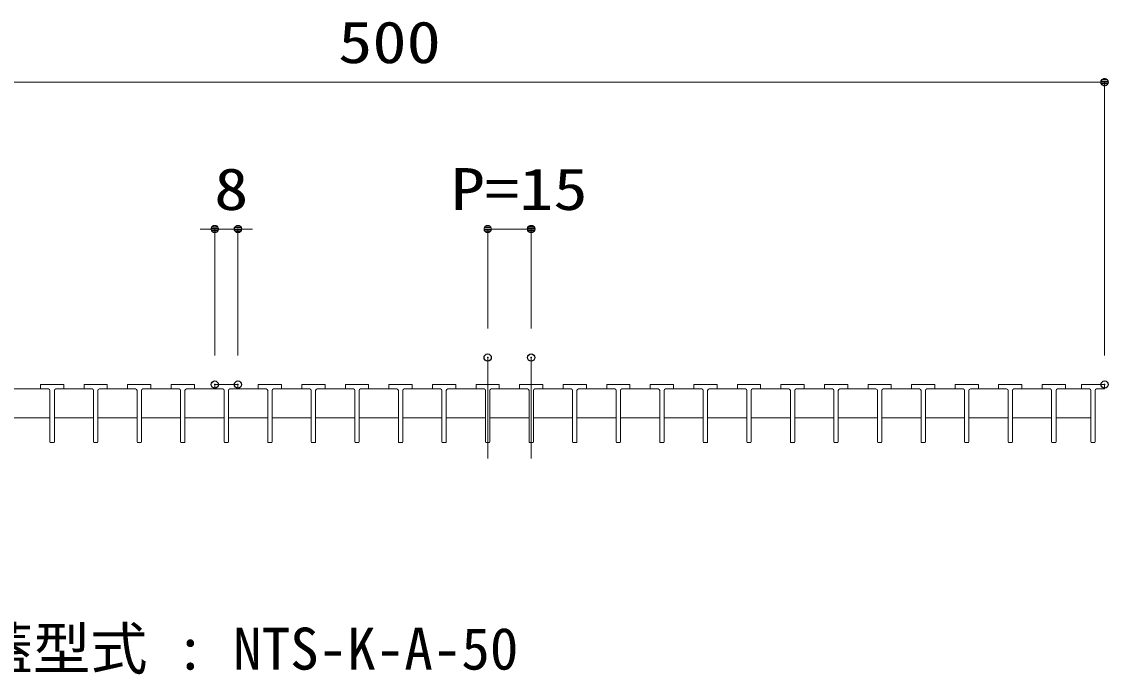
# Model space of a CAD drawing. Units: millimetres on the paper. Extents: x -216 to 216, y -153 to 153.
# Drawn here: x -37 to 37.8, y -85.2 to -40.2 of the extents above; entities that cross this region are included whole.
import ezdxf
from ezdxf.enums import TextEntityAlignment as Align

# ---------------------------------------------------------------- set-up
doc = ezdxf.new("R2010")
doc.units = ezdxf.units.MM
doc.header["$PDMODE"] = 32
doc.header["$PDSIZE"] = 0.5
doc.linetypes.add('CHAIN2', pattern=[12, 9, -1, 1, -1])
doc.layers.add('0-1_文字', color=7, linetype='Continuous')
doc.layers.add('0-5_Defpoints', color=7, linetype='Continuous')
for name, color, linetype, lineweight in [('0-2_蓋', 3, 'Continuous', 9), ('0-3_寸法', 4, 'Continuous', 9), ('0-4_0', 7, 'Continuous', 9), ('0-6_中心線', 4, 'CHAIN2', 9)]:
    doc.layers.add(name, color=color, linetype=linetype, lineweight=lineweight)
doc.styles.add('ＭＳ ゴシック', font='')
doc.styles.get('ＭＳ ゴシック').set_extended_font_data('MS Gothic')

# ---------------------------------------------------------------- blocks, each defined once
blk = doc.blocks.new('_Dot')
at = {"layer": '0-4_0'}
for p, q in [((-0.5, 0), (-1, 0)), ((0.489, 0.1), (-0.489, 0.1)), ((0.399, 0.3), (-0.399, 0.3)), ((0.458, -0.199), (-0.458, -0.199)), ((0.3, -0.399), (-0.3, -0.399))]:
    blk.add_line(p, q, dxfattribs=at)
for points in [[(0.5, 0), (0.496, 0.063), (0.484, 0.124), (0.465, 0.184), (0.438, 0.241), (0.405, 0.294), (0.364, 0.342), (0.319, 0.385), (0.268, 0.422), (0.213, 0.452), (0.155, 0.476), (0.094, 0.491), (0.031, 0.499), (-0.031, 0.499), (-0.094, 0.491), (-0.155, 0.476), (-0.213, 0.452), (-0.268, 0.422), (-0.319, 0.385), (-0.364, 0.342), (-0.405, 0.294), (-0.438, 0.241), (-0.465, 0.184), (-0.484, 0.124), (-0.496, 0.063), (-0.5, 0), (0, 0)], [(-0.5, 0), (-0.496, -0.063), (-0.484, -0.124), (-0.465, -0.184), (-0.438, -0.241), (-0.405, -0.294), (-0.364, -0.342), (-0.319, -0.385), (-0.268, -0.422), (-0.213, -0.452), (-0.155, -0.476), (-0.094, -0.491), (-0.031, -0.499), (0.031, -0.499), (0.094, -0.491), (0.155, -0.476), (0.213, -0.452), (0.268, -0.422), (0.319, -0.385), (0.364, -0.342), (0.405, -0.294), (0.438, -0.241), (0.465, -0.184), (0.484, -0.124), (0.496, -0.063), (0.5, 0), (0, 0)]]:
    blk.add_lwpolyline(points, close=True, dxfattribs=at)

msp = doc.modelspace()

# ---------------------------------------------------------------- linework, layer by layer
at = {"layer": '0-2_蓋'}
for p, q in [((-37.701, -65.513), (-35.201, -65.513)), ((-35.751, -65.213), (-34.151, -65.213)), ((-35.751, -65.453), (-35.751, -65.213)), ((-35.201, -65.513), (-35.691, -65.513)), ((-35.101, -69.153), (-35.101, -65.613)), ((-34.801, -69.153), (-34.801, -65.613)), ((-34.701, -65.513), (-34.211, -65.513)), ((-34.701, -65.513), (-32.201, -65.513)), ((-34.151, -65.453), (-34.151, -65.213)), ((-32.751, -65.213), (-31.151, -65.213)), ((-32.751, -65.453), (-32.751, -65.213)), ((-32.201, -65.513), (-32.691, -65.513)), ((-32.101, -69.153), (-32.101, -65.613)), ((-31.801, -69.153), (-31.801, -65.613)), ((-31.701, -65.513), (-31.211, -65.513)), ((-31.701, -65.513), (-29.201, -65.513)), ((-31.151, -65.453), (-31.151, -65.213)), ((-29.751, -65.213), (-28.151, -65.213)), ((-29.751, -65.453), (-29.751, -65.213)), ((-29.201, -65.513), (-29.691, -65.513)), ((-29.101, -69.153), (-29.101, -65.613)), ((-28.801, -69.153), (-28.801, -65.613)), ((-28.701, -65.513), (-28.211, -65.513)), ((-28.701, -65.513), (-26.201, -65.513)), ((-28.151, -65.453), (-28.151, -65.213)), ((-26.751, -65.213), (-25.151, -65.213)), ((-26.751, -65.453), (-26.751, -65.213)), ((-26.201, -65.513), (-26.691, -65.513)), ((-26.101, -69.153), (-26.101, -65.613)), ((-25.801, -69.153), (-25.801, -65.613)), ((-25.701, -65.513), (-25.211, -65.513)), ((-25.701, -65.513), (-23.201, -65.513)), ((-25.151, -65.453), (-25.151, -65.213)), ((-23.751, -65.213), (-22.151, -65.213)), ((-23.751, -65.453), (-23.751, -65.213)), ((-23.201, -65.513), (-23.691, -65.513)), ((-23.101, -69.153), (-23.101, -65.613)), ((-22.801, -69.153), (-22.801, -65.613)), ((-22.701, -65.513), (-22.211, -65.513)), ((-22.701, -65.513), (-20.201, -65.513)), ((-22.151, -65.453), (-22.151, -65.213)), ((-20.751, -65.213), (-19.151, -65.213)), ((-20.751, -65.453), (-20.751, -65.213)), ((-20.201, -65.513), (-20.691, -65.513)), ((-20.101, -69.153), (-20.101, -65.613)), ((-19.801, -69.153), (-19.801, -65.613)), ((-19.701, -65.513), (-19.211, -65.513)), ((-19.701, -65.513), (-17.201, -65.513)), ((-19.151, -65.453), (-19.151, -65.213)), ((-17.751, -65.213), (-16.151, -65.213)), ((-17.751, -65.453), (-17.751, -65.213)), ((-17.201, -65.513), (-17.691, -65.513)), ((-17.101, -69.153), (-17.101, -65.613)), ((-16.801, -69.153), (-16.801, -65.613)), ((-16.701, -65.513), (-16.211, -65.513)), ((-16.701, -65.513), (-14.201, -65.513)), ((-16.151, -65.453), (-16.151, -65.213)), ((-14.751, -65.213), (-13.151, -65.213)), ((-14.751, -65.453), (-14.751, -65.213)), ((-14.201, -65.513), (-14.691, -65.513)), ((-14.101, -69.153), (-14.101, -65.613)), ((-13.801, -69.153), (-13.801, -65.613)), ((-13.701, -65.513), (-13.211, -65.513)), ((-13.701, -65.513), (-11.201, -65.513)), ((-13.151, -65.453), (-13.151, -65.213)), ((-11.751, -65.213), (-10.151, -65.213)), ((-11.751, -65.453), (-11.751, -65.213)), ((-11.201, -65.513), (-11.691, -65.513)), ((-11.101, -69.153), (-11.101, -65.613)), ((-10.801, -69.153), (-10.801, -65.613)), ((-10.701, -65.513), (-10.211, -65.513)), ((-10.701, -65.513), (-8.201, -65.513)), ((-10.151, -65.453), (-10.151, -65.213)), ((-8.751, -65.213), (-7.151, -65.213)), ((-8.751, -65.453), (-8.751, -65.213)), ((-8.201, -65.513), (-8.691, -65.513)), ((-8.101, -69.153), (-8.101, -65.613)), ((-7.801, -69.153), (-7.801, -65.613)), ((-7.701, -65.513), (-7.211, -65.513)), ((-7.701, -65.513), (-5.201, -65.513)), ((-7.151, -65.453), (-7.151, -65.213)), ((-5.751, -65.213), (-4.151, -65.213)), ((-5.751, -65.453), (-5.751, -65.213)), ((-5.201, -65.513), (-5.691, -65.513)), ((-5.101, -69.153), (-5.101, -65.613)), ((-4.801, -69.153), (-4.801, -65.613)), ((-4.701, -65.513), (-4.211, -65.513)), ((-4.701, -65.513), (-2.201, -65.513)), ((-4.151, -65.453), (-4.151, -65.213)), ((-2.751, -65.213), (-1.151, -65.213)), ((-2.751, -65.453), (-2.751, -65.213)), ((-2.201, -65.513), (-2.691, -65.513)), ((-2.101, -69.153), (-2.101, -65.613)), ((-1.801, -69.153), (-1.801, -65.613)), ((-1.701, -65.513), (-1.211, -65.513)), ((-1.701, -65.513), (0.799, -65.513)), ((-1.151, -65.453), (-1.151, -65.213)), ((0.249, -65.213), (1.849, -65.213)), ((0.249, -65.453), (0.249, -65.213)), ((0.799, -65.513), (0.309, -65.513)), ((0.899, -69.153), (0.899, -65.613)), ((1.199, -69.153), (1.199, -65.613)), ((1.299, -65.513), (1.789, -65.513)), ((1.299, -65.513), (3.799, -65.513)), ((1.849, -65.453), (1.849, -65.213)), ((3.249, -65.213), (4.849, -65.213)), ((3.249, -65.453), (3.249, -65.213)), ((3.799, -65.513), (3.309, -65.513)), ((3.899, -69.153), (3.899, -65.613)), ((4.199, -69.153), (4.199, -65.613)), ((4.299, -65.513), (4.789, -65.513)), ((4.299, -65.513), (6.799, -65.513)), ((4.849, -65.453), (4.849, -65.213)), ((6.249, -65.213), (7.849, -65.213)), ((6.249, -65.453), (6.249, -65.213)), ((6.799, -65.513), (6.309, -65.513)), ((6.899, -69.153), (6.899, -65.613)), ((7.199, -69.153), (7.199, -65.613)), ((7.299, -65.513), (7.789, -65.513)), ((7.299, -65.513), (9.799, -65.513)), ((7.849, -65.453), (7.849, -65.213)), ((9.249, -65.213), (10.849, -65.213)), ((9.249, -65.453), (9.249, -65.213)), ((9.799, -65.513), (9.309, -65.513)), ((9.899, -69.153), (9.899, -65.613)), ((10.199, -69.153), (10.199, -65.613)), ((10.299, -65.513), (10.789, -65.513)), ((10.299, -65.513), (12.799, -65.513)), ((10.849, -65.453), (10.849, -65.213)), ((12.249, -65.213), (13.849, -65.213)), ((12.249, -65.453), (12.249, -65.213)), ((12.799, -65.513), (12.309, -65.513)), ((12.899, -69.153), (12.899, -65.613)), ((13.199, -69.153), (13.199, -65.613)), ((13.299, -65.513), (13.789, -65.513)), ((13.299, -65.513), (15.799, -65.513)), ((13.849, -65.453), (13.849, -65.213)), ((15.249, -65.213), (16.849, -65.213)), ((15.249, -65.453), (15.249, -65.213)), ((15.799, -65.513), (15.309, -65.513)), ((15.899, -69.153), (15.899, -65.613)), ((16.199, -69.153), (16.199, -65.613)), ((16.299, -65.513), (16.789, -65.513)), ((16.299, -65.513), (18.799, -65.513)), ((16.849, -65.453), (16.849, -65.213)), ((18.249, -65.213), (19.849, -65.213)), ((18.249, -65.453), (18.249, -65.213)), ((18.799, -65.513), (18.309, -65.513)), ((18.899, -69.153), (18.899, -65.613)), ((19.199, -69.153), (19.199, -65.613)), ((19.299, -65.513), (19.789, -65.513)), ((19.299, -65.513), (21.799, -65.513)), ((19.849, -65.453), (19.849, -65.213)), ((21.249, -65.213), (22.849, -65.213)), ((21.249, -65.453), (21.249, -65.213)), ((21.799, -65.513), (21.309, -65.513)), ((21.899, -69.153), (21.899, -65.613)), ((22.199, -69.153), (22.199, -65.613)), ((22.299, -65.513), (22.789, -65.513)), ((22.299, -65.513), (24.799, -65.513)), ((22.849, -65.453), (22.849, -65.213)), ((24.249, -65.213), (25.849, -65.213)), ((24.249, -65.453), (24.249, -65.213)), ((24.799, -65.513), (24.309, -65.513)), ((24.899, -69.153), (24.899, -65.613)), ((25.199, -69.153), (25.199, -65.613)), ((25.299, -65.513), (25.789, -65.513)), ((25.299, -65.513), (27.799, -65.513)), ((25.849, -65.453), (25.849, -65.213)), ((27.249, -65.213), (28.849, -65.213)), ((27.249, -65.453), (27.249, -65.213)), ((27.799, -65.513), (27.309, -65.513)), ((27.899, -69.153), (27.899, -65.613)), ((28.199, -69.153), (28.199, -65.613)), ((28.299, -65.513), (28.789, -65.513)), ((28.299, -65.513), (30.799, -65.513)), ((28.849, -65.453), (28.849, -65.213)), ((30.249, -65.213), (31.849, -65.213)), ((30.249, -65.453), (30.249, -65.213)), ((30.799, -65.513), (30.309, -65.513)), ((30.899, -69.153), (30.899, -65.613)), ((31.199, -69.153), (31.199, -65.613)), ((31.299, -65.513), (31.789, -65.513)), ((31.299, -65.513), (33.799, -65.513)), ((31.849, -65.453), (31.849, -65.213)), ((33.249, -65.213), (34.849, -65.213)), ((33.249, -65.453), (33.249, -65.213)), ((33.799, -65.513), (33.309, -65.513)), ((33.899, -69.153), (33.899, -65.613)), ((34.199, -69.153), (34.199, -65.613)), ((34.299, -65.513), (34.789, -65.513)), ((34.299, -65.513), (36.499, -65.513)), ((34.849, -65.453), (34.849, -65.213)), ((35.949, -65.213), (37.549, -65.213)), ((35.949, -65.453), (35.949, -65.213)), ((36.499, -65.513), (36.009, -65.513)), ((36.599, -69.153), (36.599, -65.613)), ((36.899, -69.153), (36.899, -65.613)), ((36.999, -65.513), (37.489, -65.513)), ((37.549, -65.453), (37.549, -65.213)), ((-37.801, -67.513), (-35.101, -67.513)), ((-34.801, -67.513), (-32.101, -67.513)), ((-31.801, -67.513), (-29.101, -67.513)), ((-28.801, -67.513), (-26.101, -67.513)), ((-25.801, -67.513), (-23.101, -67.513)), ((-22.801, -67.513), (-20.101, -67.513)), ((-19.801, -67.513), (-17.101, -67.513)), ((-16.801, -67.513), (-14.101, -67.513)), ((-13.801, -67.513), (-11.101, -67.513)), ((-10.801, -67.513), (-8.101, -67.513)), ((-7.801, -67.513), (-5.101, -67.513)), ((-4.801, -67.513), (-2.101, -67.513)), ((-1.801, -67.513), (0.899, -67.513)), ((1.199, -67.513), (3.899, -67.513)), ((4.199, -67.513), (6.899, -67.513)), ((7.199, -67.513), (9.899, -67.513)), ((10.199, -67.513), (12.899, -67.513)), ((13.199, -67.513), (15.899, -67.513)), ((16.199, -67.513), (18.899, -67.513)), ((19.199, -67.513), (21.899, -67.513)), ((22.199, -67.513), (24.899, -67.513)), ((25.199, -67.513), (27.899, -67.513)), ((28.199, -67.513), (30.899, -67.513)), ((31.199, -67.513), (33.899, -67.513)), ((34.199, -67.513), (36.599, -67.513)), ((-34.861, -69.213), (-35.041, -69.213)), ((-31.861, -69.213), (-32.041, -69.213)), ((-28.861, -69.213), (-29.041, -69.213)), ((-25.861, -69.213), (-26.041, -69.213)), ((-22.861, -69.213), (-23.041, -69.213)), ((-19.861, -69.213), (-20.041, -69.213)), ((-16.861, -69.213), (-17.041, -69.213)), ((-13.861, -69.213), (-14.041, -69.213)), ((-10.861, -69.213), (-11.041, -69.213)), ((-7.861, -69.213), (-8.041, -69.213)), ((-4.861, -69.213), (-5.041, -69.213)), ((-1.861, -69.213), (-2.041, -69.213)), ((1.139, -69.213), (0.959, -69.213)), ((4.139, -69.213), (3.959, -69.213)), ((7.139, -69.213), (6.959, -69.213)), ((10.139, -69.213), (9.959, -69.213)), ((13.139, -69.213), (12.959, -69.213)), ((16.139, -69.213), (15.959, -69.213)), ((19.139, -69.213), (18.959, -69.213)), ((22.139, -69.213), (21.959, -69.213)), ((25.139, -69.213), (24.959, -69.213)), ((28.139, -69.213), (27.959, -69.213)), ((31.139, -69.213), (30.959, -69.213)), ((34.139, -69.213), (33.959, -69.213)), ((36.839, -69.213), (36.659, -69.213))]:
    msp.add_line(p, q, dxfattribs=at)
for centre, radius, start, end in [((-35.691, -65.453), 0.06, 180, 270), ((-35.201, -65.613), 0.1, 0, 90), ((-34.701, -65.613), 0.1, 90, 180), ((-34.211, -65.453), 0.06, 270, 0), ((-32.691, -65.453), 0.06, 180, 270), ((-32.201, -65.613), 0.1, 0, 90), ((-31.701, -65.613), 0.1, 90, 180), ((-31.211, -65.453), 0.06, 270, 0), ((-29.691, -65.453), 0.06, 180, 270), ((-29.201, -65.613), 0.1, 0, 90), ((-28.701, -65.613), 0.1, 90, 180), ((-28.211, -65.453), 0.06, 270, 0), ((-26.691, -65.453), 0.06, 180, 270), ((-26.201, -65.613), 0.1, 0, 90), ((-25.701, -65.613), 0.1, 90, 180), ((-25.211, -65.453), 0.06, 270, 0), ((-23.691, -65.453), 0.06, 180, 270), ((-23.201, -65.613), 0.1, 0, 90), ((-22.701, -65.613), 0.1, 90, 180), ((-22.211, -65.453), 0.06, 270, 0), ((-20.691, -65.453), 0.06, 180, 270), ((-20.201, -65.613), 0.1, 0, 90), ((-19.701, -65.613), 0.1, 90, 180), ((-19.211, -65.453), 0.06, 270, 0), ((-17.691, -65.453), 0.06, 180, 270), ((-17.201, -65.613), 0.1, 0, 90), ((-16.701, -65.613), 0.1, 90, 180), ((-16.211, -65.453), 0.06, 270, 0), ((-14.691, -65.453), 0.06, 180, 270), ((-14.201, -65.613), 0.1, 0, 90), ((-13.701, -65.613), 0.1, 90, 180), ((-13.211, -65.453), 0.06, 270, 0), ((-11.691, -65.453), 0.06, 180, 270), ((-11.201, -65.613), 0.1, 0, 90), ((-10.701, -65.613), 0.1, 90, 180), ((-10.211, -65.453), 0.06, 270, 0), ((-8.691, -65.453), 0.06, 180, 270), ((-8.201, -65.613), 0.1, 0, 90), ((-7.701, -65.613), 0.1, 90, 180), ((-7.211, -65.453), 0.06, 270, 0), ((-5.691, -65.453), 0.06, 180, 270), ((-5.201, -65.613), 0.1, 0, 90), ((-4.701, -65.613), 0.1, 90, 180), ((-4.211, -65.453), 0.06, 270, 0), ((-2.691, -65.453), 0.06, 180, 270), ((-2.201, -65.613), 0.1, 0, 90), ((-1.701, -65.613), 0.1, 90, 180), ((-1.211, -65.453), 0.06, 270, 0), ((0.309, -65.453), 0.06, 180, 270), ((0.799, -65.613), 0.1, 0, 90), ((1.299, -65.613), 0.1, 90, 180), ((1.789, -65.453), 0.06, 270, 0), ((3.309, -65.453), 0.06, 180, 270), ((3.799, -65.613), 0.1, 0, 90), ((4.299, -65.613), 0.1, 90, 180), ((4.789, -65.453), 0.06, 270, 0), ((6.309, -65.453), 0.06, 180, 270), ((6.799, -65.613), 0.1, 0, 90), ((7.299, -65.613), 0.1, 90, 180), ((7.789, -65.453), 0.06, 270, 0), ((9.309, -65.453), 0.06, 180, 270), ((9.799, -65.613), 0.1, 0, 90), ((10.299, -65.613), 0.1, 90, 180), ((10.789, -65.453), 0.06, 270, 0), ((12.309, -65.453), 0.06, 180, 270), ((12.799, -65.613), 0.1, 0, 90), ((13.299, -65.613), 0.1, 90, 180), ((13.789, -65.453), 0.06, 270, 0), ((15.309, -65.453), 0.06, 180, 270), ((15.799, -65.613), 0.1, 0, 90), ((16.299, -65.613), 0.1, 90, 180), ((16.789, -65.453), 0.06, 270, 0), ((18.309, -65.453), 0.06, 180, 270), ((18.799, -65.613), 0.1, 0, 90), ((19.299, -65.613), 0.1, 90, 180), ((19.789, -65.453), 0.06, 270, 0), ((21.309, -65.453), 0.06, 180, 270), ((21.799, -65.613), 0.1, 0, 90), ((22.299, -65.613), 0.1, 90, 180), ((22.789, -65.453), 0.06, 270, 0), ((24.309, -65.453), 0.06, 180, 270), ((24.799, -65.613), 0.1, 0, 90), ((25.299, -65.613), 0.1, 90, 180), ((25.789, -65.453), 0.06, 270, 0), ((27.309, -65.453), 0.06, 180, 270), ((27.799, -65.613), 0.1, 0, 90), ((28.299, -65.613), 0.1, 90, 180), ((28.789, -65.453), 0.06, 270, 0), ((30.309, -65.453), 0.06, 180, 270), ((30.799, -65.613), 0.1, 0, 90), ((31.299, -65.613), 0.1, 90, 180), ((31.789, -65.453), 0.06, 270, 0), ((33.309, -65.453), 0.06, 180, 270), ((33.799, -65.613), 0.1, 0, 90), ((34.299, -65.613), 0.1, 90, 180), ((34.789, -65.453), 0.06, 270, 0), ((36.009, -65.453), 0.06, 180, 270), ((36.499, -65.613), 0.1, 0, 90), ((36.999, -65.613), 0.1, 90, 180), ((37.489, -65.453), 0.06, 270, 0), ((-35.041, -69.153), 0.06, 180, 270), ((-34.861, -69.153), 0.06, 270, 0), ((-32.041, -69.153), 0.06, 180, 270), ((-31.861, -69.153), 0.06, 270, 0), ((-29.041, -69.153), 0.06, 180, 270), ((-28.861, -69.153), 0.06, 270, 0), ((-26.041, -69.153), 0.06, 180, 270), ((-25.861, -69.153), 0.06, 270, 0), ((-23.041, -69.153), 0.06, 180, 270), ((-22.861, -69.153), 0.06, 270, 0), ((-20.041, -69.153), 0.06, 180, 270), ((-19.861, -69.153), 0.06, 270, 0), ((-17.041, -69.153), 0.06, 180, 270), ((-16.861, -69.153), 0.06, 270, 0), ((-14.041, -69.153), 0.06, 180, 270), ((-13.861, -69.153), 0.06, 270, 0), ((-11.041, -69.153), 0.06, 180, 270), ((-10.861, -69.153), 0.06, 270, 0), ((-8.041, -69.153), 0.06, 180, 270), ((-7.861, -69.153), 0.06, 270, 0), ((-5.041, -69.153), 0.06, 180, 270), ((-4.861, -69.153), 0.06, 270, 0), ((-2.041, -69.153), 0.06, 180, 270), ((-1.861, -69.153), 0.06, 270, 0), ((0.959, -69.153), 0.06, 180, 270), ((1.139, -69.153), 0.06, 270, 0), ((3.959, -69.153), 0.06, 180, 270), ((4.139, -69.153), 0.06, 270, 0), ((6.959, -69.153), 0.06, 180, 270), ((7.139, -69.153), 0.06, 270, 0), ((9.959, -69.153), 0.06, 180, 270), ((10.139, -69.153), 0.06, 270, 0), ((12.959, -69.153), 0.06, 180, 270), ((13.139, -69.153), 0.06, 270, 0), ((15.959, -69.153), 0.06, 180, 270), ((16.139, -69.153), 0.06, 270, 0), ((18.959, -69.153), 0.06, 180, 270), ((19.139, -69.153), 0.06, 270, 0), ((21.959, -69.153), 0.06, 180, 270), ((22.139, -69.153), 0.06, 270, 0), ((24.959, -69.153), 0.06, 180, 270), ((25.139, -69.153), 0.06, 270, 0), ((27.959, -69.153), 0.06, 180, 270), ((28.139, -69.153), 0.06, 270, 0), ((30.959, -69.153), 0.06, 180, 270), ((31.139, -69.153), 0.06, 270, 0), ((33.959, -69.153), 0.06, 180, 270), ((34.139, -69.153), 0.06, 270, 0), ((36.659, -69.153), 0.06, 180, 270), ((36.839, -69.153), 0.06, 270, 0)]:
    msp.add_arc(centre, radius, start, end, dxfattribs=at)
at = {"layer": '0-3_寸法'}
for p, q in [((-61.951, -44.371), (37.049, -44.371)), ((37.549, -63.213), (37.549, -44.371)), ((-24.251, -54.492), (-24.751, -54.492)), ((-23.751, -63.213), (-23.751, -54.492)), ((-23.751, -54.492), (-22.151, -54.492)), ((-22.151, -63.213), (-22.151, -54.492)), ((-21.651, -54.492), (-21.151, -54.492)), ((-4.951, -61.353), (-4.951, -54.492)), ((-4.451, -54.492), (-2.451, -54.492)), ((-1.951, -61.353), (-1.951, -54.492))]:
    msp.add_line(p, q, dxfattribs=at)
at = {"layer": '0-5_Defpoints'}
for p in [(37.549, -44.371), (-22.151, -54.492), (-1.951, -54.492), (-4.951, -63.353), (-1.951, -63.353), (-23.751, -65.213), (-22.151, -65.213), (37.549, -65.213)]:
    msp.add_point(p, dxfattribs=at)
at = {"layer": '0-6_中心線'}
for p, q in [((-4.951, -63.353), (-4.951, -70.307)), ((-1.951, -63.353), (-1.951, -70.307))]:
    msp.add_line(p, q, dxfattribs=at)

# ---------------------------------------------------------------- block references
at = {"layer": '0-3_寸法', "xscale": 0.5, "yscale": 0.5}
for p in [(37.549, -44.371), (-23.751, -54.492), (-1.951, -54.492)]:
    msp.add_blockref('_Dot', p, dxfattribs=at)
at = {"layer": '0-3_寸法', "xscale": 0.5, "yscale": 0.5, "rotation": 180}
for p in [(-22.151, -54.492), (-4.951, -54.492)]:
    msp.add_blockref('_Dot', p, dxfattribs=at)

# ---------------------------------------------------------------- texts
at = {"layer": '0-1_文字', "style": 'ＭＳ ゴシック'}
msp.add_text('・蓋型式 : NTS-K-A-50', height=2.889, dxfattribs=at).set_placement((-44.145, -85.723), align=Align.BOTTOM_LEFT)
at = {"layer": '0-3_寸法', "style": 'ＭＳ ゴシック', "width": 1.2}
for s, p in [('500', (-15.251, -43.926)), ('8', (-23.791, -54.047)), ('P=15', (-7.495, -54.047))]:
    msp.add_text(s, height=2.889, dxfattribs=at).set_placement(p, align=Align.BOTTOM_LEFT)

doc.saveas('drawing.dxf')
